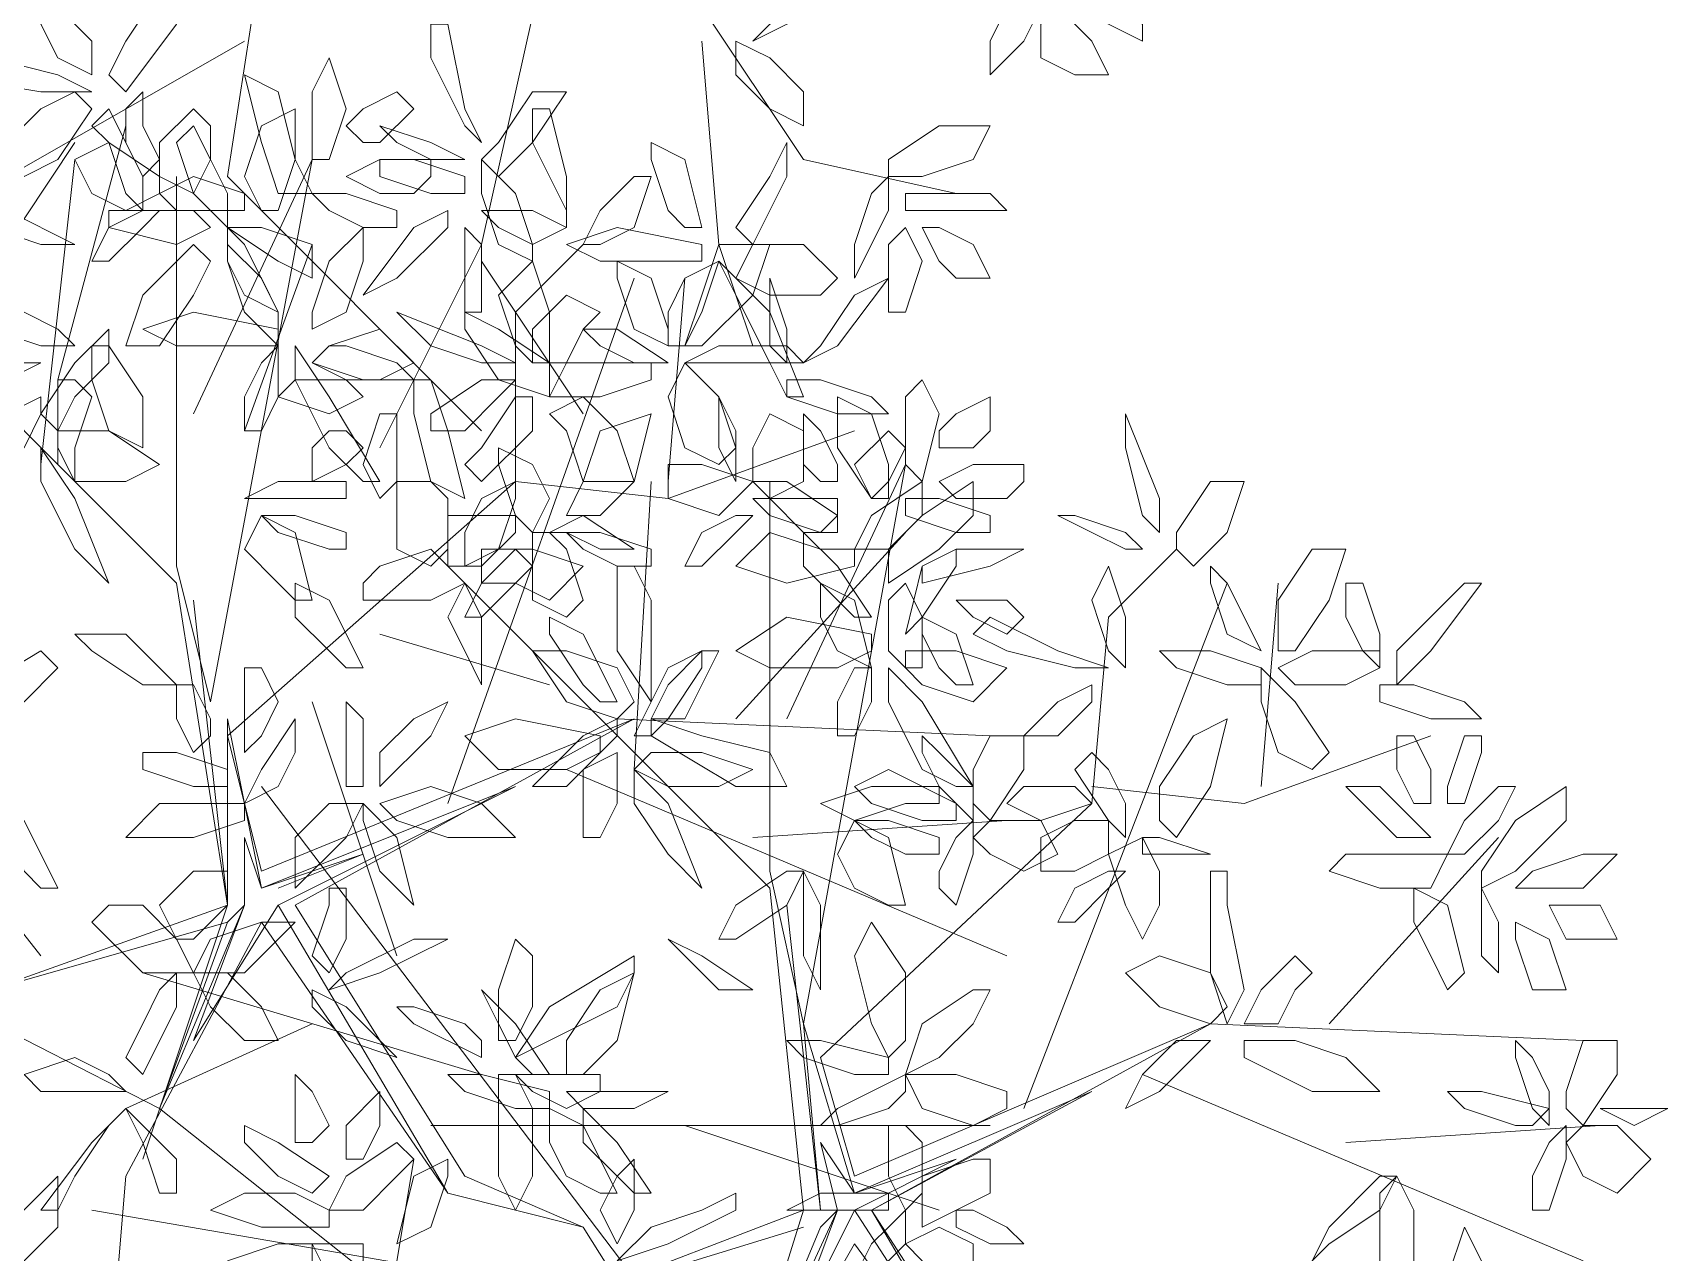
# Model space of a CAD drawing. Header units: millimetres. Extents: x 2364 to 2508, y 1551 to 1771.
# Drawn here: x 2441.995 to 2444.706, y 1616.705 to 1618.738 of the extents above; entities that cross this region are included whole.
import ezdxf

# ---------------------------------------------------------------- set-up
doc = ezdxf.new("R2010")
doc.units = ezdxf.units.MM
doc.layers.add('PDF_0', color=7, linetype='Continuous')
doc.layers.add('PDF_CVL_CUADCON_TIT', color=7, linetype='Continuous')

msp = doc.modelspace()

# ---------------------------------------------------------------- linework, layer by layer
at = {"layer": 'PDF_0', "lineweight": 9}
for points in [[(2443.5345, 1618.4701), (2443.2803, 1618.5266), (2443.1109, 1618.7808), (2442.9132, 1618.809), (2442.6026, 1619.2608), (2442.3767, 1618.8655), (2442.5179, 1619.3173), (2442.1225, 1619.1761), (2441.3318, 1619.3173)], [(2442.8567, 1618.8937), (2442.7438, 1618.3854), (2442.5743, 1618.0465)], [(2442.3767, 1618.8655), (2442.3202, 1618.4984), (2442.7438, 1618.0748)], [(2442.3484, 1618.7243), (2441.7554, 1618.3854)], [(2443.1109, 1618.7243), (2443.1391, 1618.3854), (2443.1956, 1618.216)], [(2442.1507, 1618.5831), (2442.0378, 1618.1595)], [(2442.066, 1618.5549), (2441.8966, 1618.3007)], [(2442.0095, 1618.0183), (2442.066, 1618.5266)], [(2442.2637, 1618.103), (2442.4614, 1618.5266), (2442.2919, 1617.6229), (2442.2355, 1617.8489), (2442.2355, 1618.4984)], [(2442.4614, 1618.3854), (2442.3484, 1618.0748)], [(2442.9132, 1618.3854), (2442.8003, 1618.2725), (2442.8003, 1617.9901), (2443.0544, 1617.9618), (2443.365, 1618.0748)], [(2442.7438, 1618.3572), (2442.9132, 1618.103)], [(2442.179, 1616.8605), (2442.3202, 1617.2841), (2442.2355, 1617.8206), (2441.7271, 1618.3289)], [(2442.6873, 1617.4535), (2442.9979, 1618.3289)], [(2443.0544, 1617.9901), (2443.0826, 1618.3289)], [(2443.2521, 1617.5947), (2443.4498, 1618.0183), (2443.2803, 1617.0864), (2443.2238, 1617.3406), (2443.2238, 1617.9901)], [(2442.0095, 1617.1994), (2441.3883, 1617.9901)], [(2442.8003, 1617.9901), (2442.3202, 1617.5665), (2442.3767, 1617.3406), (2442.9979, 1617.5947), (2442.4331, 1617.2841), (2442.7155, 1616.8322), (2442.9132, 1616.7475)], [(2442.9979, 1617.51), (2443.0262, 1617.9901)], [(2443.1674, 1617.5947), (2443.4498, 1617.9053)], [(2443.2521, 1617.2841), (2443.3086, 1616.7758), (2443.2803, 1617.0864), (2443.365, 1616.804), (2443.7604, 1616.9734), (2443.3933, 1616.7758), (2443.9581, 1617.0864), (2443.365, 1616.8322), (2443.3086, 1617.0299), (2443.7604, 1617.4535), (2443.7886, 1617.7641), (2443.9016, 1617.8771)], [(2444.297, 1615.9286), (2444.0428, 1615.985), (2443.8734, 1616.2392), (2443.6757, 1616.2957), (2443.365, 1616.7193), (2443.1391, 1616.3239), (2443.2803, 1616.7758), (2443.2238, 1617.3123), (2442.7155, 1617.8206)], [(2443.6474, 1616.9452), (2443.9863, 1617.8206)], [(2444.0428, 1617.4818), (2444.071, 1617.8206)], [(2442.2637, 1617.7924), (2442.3202, 1617.2841), (2442.3202, 1617.5947), (2442.3767, 1617.3123), (2442.8003, 1617.4818), (2442.4049, 1617.2841), (2442.2637, 1617.0582), (2442.3484, 1617.2841), (2442.2072, 1616.9452), (2442.3202, 1617.2558), (2442.3484, 1617.2841), (2442.3484, 1617.397), (2442.3767, 1617.3123), (2442.5461, 1617.3688), (2442.4049, 1617.3123)], [(2442.8567, 1617.6512), (2442.5743, 1617.7359)], [(2442.6026, 1617.1994), (2442.4614, 1617.6229)], [(2442.9697, 1617.5947), (2443.591, 1617.5665)], [(2443.7604, 1617.4818), (2444.0146, 1617.4535), (2444.3252, 1617.5665)], [(2442.885, 1617.51), (2443.6192, 1617.1994)], [(2442.9979, 1616.6628), (2442.3767, 1617.4818)], [(2443.1956, 1617.397), (2443.6192, 1617.4253)], [(2444.1558, 1617.0864), (2444.4382, 1617.397)], [(2442.3202, 1617.2558), (2441.9248, 1617.1429), (2442.3202, 1617.2841)], [(2442.4049, 1617.2841), (2442.6873, 1616.804), (2442.4049, 1617.2841)], [(2443.3086, 1616.4369), (2443.0544, 1616.5216), (2442.9132, 1616.7475), (2442.6873, 1616.804), (2442.3767, 1617.2558), (2442.1507, 1616.8322), (2442.1225, 1616.4934), (2442.5461, 1616.0415)], [(2442.7438, 1617.0017), (2442.179, 1617.1711)], [(2442.4614, 1617.0864), (2442.1507, 1616.9452)], [(2443.9581, 1617.0864), (2444.5794, 1617.0582)], [(2443.8451, 1617.0017), (2444.5794, 1616.691)], [(2442.6591, 1616.917), (2443.591, 1616.917)], [(2443.0826, 1616.917), (2443.5062, 1616.7758)], [(2444.184, 1616.8887), (2444.6076, 1616.917)], [(2443.365, 1616.7758), (2443.2521, 1616.5498), (2443.3368, 1616.7758), (2443.1674, 1616.4086), (2443.3086, 1616.7475), (2443.3368, 1616.7758), (2443.3086, 1616.8887), (2443.365, 1616.804), (2443.5345, 1616.8605), (2443.365, 1616.7758), (2443.6757, 1616.2957), (2443.3933, 1616.7758), (2443.7039, 1616.2957), (2443.8734, 1616.2392)], [(2442.6308, 1616.8605), (2442.5461, 1616.3522), (2442.3484, 1616.0415)], [(2442.0943, 1616.7758), (2442.9132, 1616.6346), (2442.4331, 1615.9003)], [(2443.2803, 1616.7475), (2442.9132, 1616.6346), (2443.2803, 1616.7758)]]:
    msp.add_lwpolyline(points, dxfattribs=at)
for points in [[(2442.1507, 1618.7243), (2442.2072, 1618.809), (2442.2637, 1618.8373), (2442.2355, 1618.7525), (2442.1507, 1618.6396), (2442.1225, 1618.6678)], [(2443.3086, 1618.809), (2443.3933, 1618.809), (2443.2521, 1618.7525), (2443.1956, 1618.7243), (2443.2238, 1618.7525)], [(2443.7322, 1618.809), (2443.7322, 1618.7808), (2443.7886, 1618.7525), (2443.8451, 1618.7243), (2443.8451, 1618.7525), (2443.7604, 1618.7808)], [(2442.0378, 1618.7808), (2442.0095, 1618.7525), (2442.0378, 1618.6961), (2442.0943, 1618.6678), (2442.0943, 1618.7243), (2442.066, 1618.7525)], [(2443.591, 1618.7243), (2443.6192, 1618.7808), (2443.6757, 1618.7808), (2443.6474, 1618.7243), (2443.591, 1618.6678), (2443.591, 1618.6961)], [(2443.6757, 1618.7525), (2443.7039, 1618.7808), (2443.7604, 1618.7243), (2443.7886, 1618.6678), (2443.7322, 1618.6678), (2443.6757, 1618.6961)], [(2442.6591, 1618.6961), (2442.7155, 1618.5831), (2442.7438, 1618.5549), (2442.7155, 1618.6113), (2442.6873, 1618.7525), (2442.6591, 1618.7525)], [(2443.1674, 1618.7243), (2443.1674, 1618.6678), (2443.2238, 1618.6113), (2443.2803, 1618.5831), (2443.2803, 1618.6396), (2443.2238, 1618.6961)], [(2441.9248, 1618.6961), (2441.8401, 1618.6678), (2442.0095, 1618.6396), (2442.0943, 1618.6396), (2442.0378, 1618.6678)], [(2442.4614, 1618.5831), (2442.4614, 1618.6396), (2442.4896, 1618.6961), (2442.5179, 1618.6113), (2442.4896, 1618.5266), (2442.4614, 1618.5266)], [(2442.4614, 1618.4701), (2442.4049, 1618.4701), (2442.3767, 1618.5549), (2442.3484, 1618.6678), (2442.4049, 1618.6396), (2442.4331, 1618.5266)], [(2442.066, 1618.6396), (2442.0943, 1618.6113), (2442.0378, 1618.5266), (2441.9813, 1618.4984), (2441.9531, 1618.5549), (2442.0095, 1618.6113)], [(2442.179, 1618.4984), (2442.2072, 1618.5266), (2442.179, 1618.5831), (2442.179, 1618.6396), (2442.1507, 1618.6113), (2442.1507, 1618.5549)], [(2442.5461, 1618.5549), (2442.5179, 1618.5831), (2442.5461, 1618.6113), (2442.6026, 1618.6396), (2442.6308, 1618.6113), (2442.5743, 1618.5549)], [(2442.7438, 1618.5266), (2442.772, 1618.4984), (2442.8285, 1618.5549), (2442.885, 1618.6396), (2442.8285, 1618.6396), (2442.772, 1618.5549)], [(2442.1225, 1618.5549), (2442.1507, 1618.4701), (2442.179, 1618.4419), (2442.179, 1618.4984), (2442.1225, 1618.6113), (2442.0943, 1618.5831)], [(2442.2637, 1618.4701), (2442.2072, 1618.4984), (2442.2072, 1618.5549), (2442.2637, 1618.6113), (2442.2919, 1618.5831), (2442.2919, 1618.5266)], [(2442.3484, 1618.4984), (2442.3767, 1618.5831), (2442.4331, 1618.6113), (2442.4331, 1618.5266), (2442.4049, 1618.4419), (2442.3767, 1618.4419)], [(2442.8285, 1618.5549), (2442.885, 1618.4419), (2442.885, 1618.4137), (2442.885, 1618.4984), (2442.8567, 1618.6113), (2442.8285, 1618.6113)], [(2442.2919, 1618.5266), (2442.3202, 1618.4701), (2442.3202, 1618.4137), (2442.2637, 1618.4701), (2442.2355, 1618.5549), (2442.2637, 1618.5831)], [(2442.6026, 1618.5549), (2442.5743, 1618.5831), (2442.6591, 1618.5549), (2442.7155, 1618.5266), (2442.6591, 1618.5266)], [(2443.4215, 1618.4984), (2443.4215, 1618.5266), (2443.5062, 1618.5831), (2443.591, 1618.5831), (2443.5627, 1618.5266), (2443.478, 1618.4984)], [(2442.1507, 1618.4419), (2442.0943, 1618.4701), (2442.066, 1618.5266), (2442.1225, 1618.5549), (2442.2072, 1618.4984), (2442.2072, 1618.4701)], [(2443.0544, 1618.4419), (2443.0262, 1618.5266), (2443.0262, 1618.5549), (2443.0826, 1618.5266), (2443.1109, 1618.4137), (2443.0826, 1618.4137)], [(2443.2238, 1618.4419), (2443.2521, 1618.4984), (2443.2521, 1618.5549), (2443.2238, 1618.4984), (2443.1674, 1618.4137), (2443.1956, 1618.3854)], [(2442.6308, 1618.4701), (2442.5743, 1618.4701), (2442.5179, 1618.4984), (2442.5743, 1618.5266), (2442.6591, 1618.5266), (2442.6591, 1618.4984)], [(2442.7155, 1618.4701), (2442.7155, 1618.4984), (2442.6308, 1618.5266), (2442.5743, 1618.5266), (2442.5743, 1618.4984), (2442.6591, 1618.4701)], [(2442.772, 1618.3854), (2442.7438, 1618.4701), (2442.7438, 1618.5266), (2442.8003, 1618.4701), (2442.8285, 1618.3854), (2442.8285, 1618.3572)], [(2442.3202, 1618.4419), (2442.2355, 1618.4419), (2442.2072, 1618.4701), (2442.2637, 1618.4984), (2442.3484, 1618.4701), (2442.3484, 1618.4419)], [(2442.9132, 1618.3854), (2442.9415, 1618.3854), (2442.9979, 1618.4137), (2443.0262, 1618.4984), (2442.9979, 1618.4984), (2442.9415, 1618.4419)], [(2443.365, 1618.3854), (2443.3933, 1618.4701), (2443.4215, 1618.4984), (2443.4215, 1618.4419), (2443.365, 1618.3289), (2443.365, 1618.3572)], [(2442.5461, 1618.4137), (2442.4896, 1618.4419), (2442.4614, 1618.4701), (2442.5179, 1618.4701), (2442.6026, 1618.4419), (2442.6026, 1618.4137)], [(2443.5062, 1618.4701), (2443.591, 1618.4701), (2443.6192, 1618.4419), (2443.5627, 1618.4419), (2443.4498, 1618.4419), (2443.4498, 1618.4701)], [(2442.0095, 1618.3854), (2441.9248, 1618.4137), (2441.8966, 1618.4419), (2441.9531, 1618.4419), (2442.066, 1618.3854), (2442.0378, 1618.3854)], [(2442.1225, 1618.4137), (2442.179, 1618.4419), (2442.2072, 1618.4419), (2442.179, 1618.4137), (2442.1225, 1618.3572), (2442.0943, 1618.3572)], [(2442.179, 1618.4419), (2442.2637, 1618.4419), (2442.2919, 1618.4137), (2442.2355, 1618.3854), (2442.1225, 1618.4137), (2442.1225, 1618.4419)], [(2442.6026, 1618.3289), (2442.5461, 1618.3007), (2442.6308, 1618.4137), (2442.6873, 1618.4419), (2442.6873, 1618.4137)], [(2442.772, 1618.4137), (2442.7438, 1618.4419), (2442.8285, 1618.4419), (2442.885, 1618.4137), (2442.8285, 1618.3854)], [(2442.3767, 1618.4137), (2442.3202, 1618.4137), (2442.4049, 1618.3572), (2442.4614, 1618.3289), (2442.4614, 1618.3854)], [(2442.3484, 1618.3007), (2442.4049, 1618.2725), (2442.3484, 1618.3854), (2442.3202, 1618.4137), (2442.3202, 1618.3572)], [(2442.5179, 1618.2725), (2442.5461, 1618.3572), (2442.5461, 1618.4137), (2442.4896, 1618.3572), (2442.4614, 1618.2725), (2442.4614, 1618.2442)], [(2442.7438, 1618.3289), (2442.7438, 1618.3854), (2442.7155, 1618.4137), (2442.7155, 1618.3854), (2442.7155, 1618.2725), (2442.7438, 1618.2725)], [(2443.0544, 1618.3572), (2442.9415, 1618.3572), (2442.885, 1618.3854), (2442.9697, 1618.4137), (2443.1109, 1618.3854), (2443.1109, 1618.3572)], [(2443.4215, 1618.3007), (2443.4215, 1618.3854), (2443.4498, 1618.4137), (2443.478, 1618.3572), (2443.4498, 1618.2725), (2443.4215, 1618.2725)], [(2443.478, 1618.4137), (2443.5062, 1618.4137), (2443.5627, 1618.3854), (2443.591, 1618.3289), (2443.5345, 1618.3289), (2443.5062, 1618.3572)], [(2442.2919, 1618.3572), (2442.2637, 1618.3854), (2442.179, 1618.3007), (2442.1507, 1618.216), (2442.2072, 1618.216), (2442.2637, 1618.3007)], [(2442.3767, 1618.3289), (2442.4049, 1618.2725), (2442.4049, 1618.216), (2442.3484, 1618.2725), (2442.3202, 1618.3572), (2442.3202, 1618.3854)], [(2443.0826, 1618.216), (2443.1109, 1618.216), (2443.1956, 1618.3007), (2443.2238, 1618.3854), (2443.1391, 1618.3854), (2443.1109, 1618.3007)], [(2443.1674, 1618.3289), (2443.1956, 1618.3854), (2443.2803, 1618.3854), (2443.3368, 1618.3289), (2443.3086, 1618.3007), (2443.2238, 1618.3007)], [(2442.8285, 1618.1877), (2442.8567, 1618.1877), (2442.8567, 1618.2725), (2442.8285, 1618.3572), (2442.772, 1618.3007), (2442.8003, 1618.216)], [(2442.9979, 1618.2442), (2442.9697, 1618.3289), (2442.9697, 1618.3572), (2443.0262, 1618.3289), (2443.0544, 1618.2442), (2443.0544, 1618.216)], [(2443.0544, 1618.216), (2443.0826, 1618.216), (2443.1109, 1618.2725), (2443.1391, 1618.3572), (2443.0826, 1618.3289), (2443.0544, 1618.2725)], [(2443.2238, 1618.1877), (2443.1674, 1618.3007), (2443.1391, 1618.3572), (2443.2238, 1618.2725), (2443.2803, 1618.1313), (2443.2521, 1618.1313)], [(2443.2238, 1618.3007), (2443.2238, 1618.3289), (2443.2521, 1618.2442), (2443.2521, 1618.1877), (2443.2238, 1618.216)], [(2443.365, 1618.3007), (2443.4215, 1618.3289), (2443.3368, 1618.216), (2443.2803, 1618.1877), (2443.3086, 1618.216)], [(2442.9132, 1618.2442), (2442.885, 1618.1877), (2442.8285, 1618.1877), (2442.8285, 1618.2442), (2442.885, 1618.3007), (2442.9415, 1618.2725)], [(2441.9813, 1618.2725), (2441.9248, 1618.2442), (2442.0095, 1618.216), (2442.066, 1618.216), (2442.0378, 1618.2442)], [(2442.3484, 1618.216), (2442.2355, 1618.216), (2442.179, 1618.2442), (2442.2637, 1618.2725), (2442.4049, 1618.2442), (2442.4049, 1618.216)], [(2442.6591, 1618.216), (2442.6026, 1618.2725), (2442.7438, 1618.216), (2442.8003, 1618.1877), (2442.7438, 1618.1877)], [(2442.772, 1618.2442), (2442.8567, 1618.1877), (2442.8567, 1618.1313), (2442.772, 1618.1595), (2442.7155, 1618.2442), (2442.7155, 1618.2725)], [(2442.066, 1618.1313), (2442.1225, 1618.1877), (2442.1225, 1618.2442), (2442.066, 1618.1877), (2442.0095, 1618.103), (2442.0378, 1618.0748)], [(2442.4614, 1618.1877), (2442.4896, 1618.216), (2442.5743, 1618.2442), (2442.6308, 1618.1877), (2442.5743, 1618.1595), (2442.5179, 1618.1595)], [(2442.9979, 1618.1877), (2443.0544, 1618.1877), (2442.9697, 1618.2442), (2442.9132, 1618.2442), (2442.9415, 1618.216)], [(2442.0943, 1618.216), (2442.1225, 1618.216), (2442.179, 1618.1313), (2442.179, 1618.0465), (2442.1225, 1618.0748), (2442.0943, 1618.1595)], [(2442.3484, 1618.0748), (2442.3767, 1618.0748), (2442.4049, 1618.1313), (2442.4049, 1618.216), (2442.3767, 1618.1877), (2442.3484, 1618.1313)], [(2442.4896, 1618.0465), (2442.4331, 1618.1595), (2442.4331, 1618.216), (2442.4896, 1618.1313), (2442.5743, 1617.9901), (2442.5461, 1617.9901)], [(2442.5179, 1618.216), (2442.6026, 1618.1877), (2442.6308, 1618.1595), (2442.5461, 1618.1595), (2442.4614, 1618.1877), (2442.4896, 1618.216)], [(2443.2238, 1618.1877), (2443.1109, 1618.1877), (2443.0826, 1618.1877), (2443.1391, 1618.216), (2443.2521, 1618.216), (2443.2803, 1618.1877)], [(2441.8966, 1618.1877), (2441.9813, 1618.1877), (2442.0095, 1618.1877), (2441.9531, 1618.1595), (2441.8683, 1618.1313), (2441.8683, 1618.1595)], [(2443.0262, 1618.1877), (2443.0262, 1618.1595), (2442.9415, 1618.1313), (2442.8567, 1618.1313), (2442.885, 1618.1877), (2442.9697, 1618.1877)], [(2443.0826, 1618.0465), (2443.0544, 1618.1313), (2443.0826, 1618.1877), (2443.1391, 1618.1313), (2443.1674, 1618.0465), (2443.1391, 1618.0183)], [(2442.0943, 1618.1313), (2442.066, 1618.0465), (2442.066, 1617.9901), (2442.0378, 1618.0465), (2442.0378, 1618.1595), (2442.066, 1618.1595)], [(2442.4331, 1618.1595), (2442.4049, 1618.1313), (2442.4896, 1618.103), (2442.5461, 1618.1313), (2442.5179, 1618.1595)], [(2442.6308, 1618.1595), (2442.6591, 1618.1595), (2442.6873, 1618.0748), (2442.7155, 1617.9618), (2442.6591, 1617.9901), (2442.6308, 1618.103)], [(2442.7155, 1618.0748), (2442.772, 1618.1313), (2442.8003, 1618.1595), (2442.7438, 1618.1595), (2442.6591, 1618.103), (2442.6591, 1618.0748)], [(2443.2521, 1618.1595), (2443.2521, 1618.1313), (2443.3368, 1618.103), (2443.4215, 1618.103), (2443.3933, 1618.1313), (2443.3086, 1618.1595)], [(2443.4498, 1618.0465), (2443.4498, 1618.1313), (2443.478, 1618.1595), (2443.5062, 1618.103), (2443.478, 1617.9901), (2443.4498, 1618.0183)], [(2442.0095, 1618.1313), (2442.0095, 1618.103), (2441.9813, 1618.0465), (2441.9248, 1618.0183), (2441.9248, 1618.0748), (2441.9531, 1618.103)], [(2442.7438, 1618.0465), (2442.8003, 1618.1313), (2442.8285, 1618.1313), (2442.8285, 1618.0748), (2442.7438, 1617.9901), (2442.7155, 1618.0183)], [(2442.8567, 1618.103), (2442.9132, 1618.1313), (2442.9697, 1618.0748), (2442.9979, 1617.9901), (2442.9132, 1617.9901), (2442.885, 1618.0748)], [(2443.1674, 1617.9901), (2443.1674, 1618.0183), (2443.1674, 1618.0748), (2443.1391, 1618.1313), (2443.1391, 1618.103), (2443.1391, 1618.0465)], [(2443.4215, 1617.9618), (2443.3933, 1617.9618), (2443.3368, 1618.0465), (2443.3368, 1618.1313), (2443.3933, 1618.103), (2443.4215, 1618.0183)], [(2443.5062, 1618.0465), (2443.5062, 1618.0748), (2443.5345, 1618.103), (2443.591, 1618.1313), (2443.591, 1618.0748), (2443.5627, 1618.0465)], [(2442.6026, 1618.0748), (2442.6026, 1617.9901), (2442.5743, 1617.9618), (2442.5461, 1618.0183), (2442.5743, 1618.103), (2442.6026, 1618.103)], [(2442.885, 1617.9336), (2442.9415, 1617.9336), (2442.9979, 1617.9901), (2443.0262, 1618.103), (2442.9415, 1618.0748), (2442.9132, 1617.9901)], [(2443.2238, 1617.9618), (2443.1956, 1617.9901), (2443.1956, 1618.0465), (2443.2238, 1618.103), (2443.2803, 1618.0748), (2443.2803, 1617.9901)], [(2443.3368, 1617.9901), (2443.3086, 1617.9901), (2443.2803, 1618.0183), (2443.2803, 1618.103), (2443.3086, 1618.0748), (2443.3368, 1618.0183)], [(2443.8169, 1618.0465), (2443.8169, 1618.103), (2443.8734, 1617.9618), (2443.8734, 1617.9053), (2443.8451, 1617.9336)], [(2442.0378, 1618.0183), (2442.0378, 1618.0748), (2442.1225, 1618.0748), (2442.2072, 1618.0183), (2442.1507, 1617.9901), (2442.066, 1617.9901)], [(2442.5179, 1618.0748), (2442.5461, 1618.0465), (2442.5179, 1618.0183), (2442.4614, 1617.9901), (2442.4614, 1618.0465), (2442.4896, 1618.0748)], [(2443.4498, 1618.0465), (2443.4215, 1618.0748), (2443.365, 1618.0183), (2443.3933, 1617.9618), (2443.4215, 1617.9901)], [(2442.066, 1617.8771), (2442.1225, 1617.8206), (2442.066, 1617.9618), (2442.0095, 1618.0465), (2442.0095, 1617.9901)], [(2442.8285, 1618.0183), (2442.8567, 1617.9618), (2442.8285, 1617.9053), (2442.8003, 1617.9336), (2442.772, 1618.0183), (2442.772, 1618.0465)], [(2443.1391, 1617.9336), (2443.0544, 1617.9618), (2443.0544, 1618.0183), (2443.1109, 1618.0183), (2443.1956, 1617.9901), (2443.1674, 1617.9618)], [(2443.6192, 1617.9618), (2443.5345, 1617.9618), (2443.5062, 1617.9901), (2443.5627, 1618.0183), (2443.6474, 1618.0183), (2443.6474, 1617.9901)], [(2442.4614, 1617.9618), (2442.3767, 1617.9618), (2442.3484, 1617.9618), (2442.4049, 1617.9901), (2442.5179, 1617.9901), (2442.5179, 1617.9618)], [(2442.6873, 1617.9618), (2442.6873, 1617.8771), (2442.6591, 1617.8489), (2442.6026, 1617.8771), (2442.6026, 1617.9901), (2442.6591, 1617.9901)], [(2442.8003, 1617.9901), (2442.8003, 1617.9618), (2442.772, 1617.8771), (2442.7155, 1617.8489), (2442.7155, 1617.9053), (2442.7438, 1617.9618)], [(2443.2803, 1617.9053), (2443.2238, 1617.9618), (2443.1956, 1617.9901), (2443.2521, 1617.9901), (2443.3368, 1617.9336), (2443.3368, 1617.9053)], [(2443.478, 1617.9336), (2443.478, 1617.9901), (2443.3933, 1617.9336), (2443.365, 1617.8771), (2443.4215, 1617.8771)], [(2443.4215, 1617.8206), (2443.4215, 1617.8771), (2443.478, 1617.9336), (2443.5627, 1617.9901), (2443.5627, 1617.9336), (2443.5062, 1617.8771)], [(2443.9016, 1617.8771), (2443.9298, 1617.8489), (2443.9863, 1617.9053), (2444.0146, 1617.9901), (2443.9581, 1617.9901), (2443.9016, 1617.9053)], [(2443.3086, 1617.9053), (2443.2238, 1617.9336), (2443.1956, 1617.9618), (2443.2521, 1617.9618), (2443.3368, 1617.9618), (2443.3368, 1617.9336)], [(2443.5345, 1617.9053), (2443.4498, 1617.9336), (2443.4498, 1617.9618), (2443.5062, 1617.9618), (2443.591, 1617.9336), (2443.591, 1617.9053)], [(2442.4049, 1617.8206), (2442.3484, 1617.8771), (2442.3767, 1617.9336), (2442.4331, 1617.9053), (2442.4614, 1617.7924), (2442.4331, 1617.7924)], [(2442.4896, 1617.8771), (2442.4049, 1617.9053), (2442.3767, 1617.9336), (2442.4331, 1617.9336), (2442.5179, 1617.9053), (2442.5179, 1617.8771)], [(2442.8003, 1617.9336), (2442.8003, 1617.9053), (2442.7438, 1617.8489), (2442.6873, 1617.8489), (2442.6873, 1617.9336), (2442.772, 1617.9336)], [(2442.9415, 1617.8771), (2442.885, 1617.9053), (2442.8567, 1617.9053), (2442.9132, 1617.9336), (2442.9979, 1617.8771), (2442.9697, 1617.8771)], [(2443.1109, 1617.9053), (2443.1674, 1617.9336), (2443.1956, 1617.9336), (2443.1674, 1617.9053), (2443.1109, 1617.8489), (2443.0826, 1617.8489)], [(2443.7604, 1617.9053), (2443.8169, 1617.8771), (2443.8451, 1617.8771), (2443.8169, 1617.9053), (2443.7322, 1617.9336), (2443.7039, 1617.9336)], [(2442.885, 1617.8771), (2442.9132, 1617.7924), (2442.885, 1617.7641), (2442.8285, 1617.7924), (2442.8285, 1617.9053), (2442.8567, 1617.9053)], [(2442.9697, 1617.8489), (2442.9132, 1617.8771), (2442.885, 1617.9053), (2442.9415, 1617.9053), (2443.0262, 1617.8771), (2443.0262, 1617.8489)], [(2443.365, 1617.8771), (2443.365, 1617.8489), (2443.2521, 1617.8206), (2443.1674, 1617.8489), (2443.2238, 1617.9053), (2443.3086, 1617.8771)], [(2443.3368, 1617.7924), (2443.2803, 1617.8489), (2443.2803, 1617.9053), (2443.3368, 1617.8489), (2443.3933, 1617.7641), (2443.365, 1617.7641)], [(2442.5743, 1617.8489), (2442.6591, 1617.8771), (2442.7155, 1617.8206), (2442.6591, 1617.7924), (2442.5461, 1617.7924), (2442.5461, 1617.8206)], [(2442.8285, 1617.8489), (2442.8003, 1617.8771), (2442.7438, 1617.8206), (2442.7155, 1617.7641), (2442.7438, 1617.7641), (2442.8003, 1617.8206)], [(2442.7438, 1617.8206), (2442.7438, 1617.8771), (2442.8285, 1617.8771), (2442.9132, 1617.8489), (2442.8567, 1617.7924), (2442.8003, 1617.8206)], [(2443.478, 1617.7641), (2443.4498, 1617.7359), (2443.478, 1617.8489), (2443.5345, 1617.8771), (2443.5345, 1617.8489)], [(2443.5345, 1617.8771), (2443.6192, 1617.8771), (2443.6474, 1617.8771), (2443.591, 1617.8489), (2443.478, 1617.8206), (2443.478, 1617.8489)], [(2444.071, 1617.7077), (2444.0993, 1617.7077), (2444.1558, 1617.7924), (2444.184, 1617.8771), (2444.1275, 1617.8771), (2444.071, 1617.7924)], [(2443.0262, 1617.7924), (2443.0262, 1617.6794), (2443.0262, 1617.6229), (2442.9697, 1617.7077), (2442.9697, 1617.8489), (2442.9979, 1617.8489)], [(2443.8169, 1617.6794), (2443.8169, 1617.7641), (2443.7886, 1617.8489), (2443.7604, 1617.7924), (2443.7886, 1617.7077)], [(2443.9863, 1617.7359), (2444.0428, 1617.7077), (2443.9863, 1617.8206), (2443.9581, 1617.8489), (2443.9581, 1617.8206)], [(2442.4896, 1617.7077), (2442.4331, 1617.7641), (2442.4331, 1617.8206), (2442.4896, 1617.7924), (2442.5461, 1617.6794), (2442.5179, 1617.6794)], [(2442.7155, 1617.7077), (2442.7438, 1617.6512), (2442.7438, 1617.7641), (2442.7155, 1617.8206), (2442.6873, 1617.7641)], [(2443.3368, 1617.7077), (2443.3933, 1617.6794), (2443.365, 1617.7924), (2443.3086, 1617.8206), (2443.3086, 1617.7641)], [(2443.4215, 1617.7077), (2443.4215, 1617.7924), (2443.4498, 1617.8206), (2443.478, 1617.7641), (2443.478, 1617.6794), (2443.4498, 1617.6794)], [(2444.184, 1617.7641), (2444.2122, 1617.7077), (2444.2405, 1617.6794), (2444.2405, 1617.7359), (2444.2122, 1617.8206), (2444.184, 1617.8206)], [(2444.3534, 1617.7924), (2444.2687, 1617.7077), (2444.2687, 1617.6512), (2444.3252, 1617.7077), (2444.4099, 1617.8206), (2444.3817, 1617.8206)], [(2443.5345, 1617.7924), (2443.5627, 1617.7924), (2443.6192, 1617.7924), (2443.6474, 1617.7641), (2443.6192, 1617.7359), (2443.5627, 1617.7641)], [(2442.9132, 1617.6512), (2442.8567, 1617.7359), (2442.8567, 1617.7641), (2442.9132, 1617.7359), (2442.9697, 1617.6229), (2442.9415, 1617.6229)], [(2443.3368, 1617.6794), (2443.2238, 1617.6794), (2443.1674, 1617.7077), (2443.2521, 1617.7641), (2443.3933, 1617.7359), (2443.3933, 1617.7077)], [(2443.5062, 1617.6794), (2443.478, 1617.7359), (2443.478, 1617.7641), (2443.5345, 1617.7359), (2443.5627, 1617.6512), (2443.5345, 1617.6512)], [(2443.6192, 1617.7077), (2443.7322, 1617.6794), (2443.7886, 1617.6794), (2443.7039, 1617.7077), (2443.591, 1617.7641), (2443.5627, 1617.7359)], [(2442.179, 1617.6512), (2442.0943, 1617.7077), (2442.066, 1617.7359), (2442.1507, 1617.7359), (2442.2355, 1617.6512), (2442.2072, 1617.6512)], [(2441.9813, 1617.6229), (2441.8683, 1617.5665), (2441.8119, 1617.5382), (2441.8683, 1617.6229), (2442.0095, 1617.7077), (2442.0378, 1617.6794)], [(2442.9979, 1617.6229), (2442.9697, 1617.5947), (2442.885, 1617.6229), (2442.8285, 1617.7077), (2442.885, 1617.7077), (2442.9697, 1617.6794)], [(2443.0544, 1617.5947), (2443.1109, 1617.6794), (2443.1109, 1617.7077), (2443.0544, 1617.6794), (2442.9979, 1617.5665), (2443.0262, 1617.5665)], [(2443.1391, 1617.7077), (2443.1109, 1617.7077), (2443.0544, 1617.6512), (2443.0262, 1617.5947), (2443.0826, 1617.5947), (2443.1109, 1617.6512)], [(2443.4498, 1617.6794), (2443.4498, 1617.7077), (2443.5345, 1617.7077), (2443.6192, 1617.6794), (2443.5627, 1617.6229), (2443.478, 1617.6512)], [(2443.9863, 1617.6512), (2443.9016, 1617.6794), (2443.8734, 1617.7077), (2443.9581, 1617.7077), (2444.0428, 1617.6794), (2444.0428, 1617.6512)], [(2444.184, 1617.6512), (2444.0993, 1617.6512), (2444.071, 1617.6794), (2444.1275, 1617.7077), (2444.2405, 1617.7077), (2444.2405, 1617.6794)], [(2442.4049, 1617.6229), (2442.3767, 1617.5665), (2442.3484, 1617.5382), (2442.3484, 1617.5947), (2442.3484, 1617.6794), (2442.3767, 1617.6794)], [(2443.3368, 1617.5665), (2443.365, 1617.5665), (2443.3933, 1617.6229), (2443.3933, 1617.6794), (2443.365, 1617.6794), (2443.3368, 1617.6229)], [(2443.478, 1617.51), (2443.4215, 1617.6229), (2443.4215, 1617.6794), (2443.478, 1617.6229), (2443.5627, 1617.4818), (2443.5345, 1617.4818)], [(2444.071, 1617.5382), (2444.0428, 1617.6229), (2444.0428, 1617.6794), (2444.0993, 1617.6229), (2444.1558, 1617.5382), (2444.1275, 1617.51)], [(2442.2919, 1617.5665), (2442.2637, 1617.5382), (2442.2355, 1617.5947), (2442.2355, 1617.6512), (2442.2637, 1617.6512), (2442.2919, 1617.5947)], [(2443.7039, 1617.5665), (2443.6474, 1617.5665), (2443.7039, 1617.6229), (2443.7604, 1617.6512), (2443.7604, 1617.6229)], [(2444.2405, 1617.6512), (2444.2405, 1617.6229), (2444.3252, 1617.5947), (2444.4099, 1617.5947), (2444.3817, 1617.6229), (2444.297, 1617.6512)], [(2442.5179, 1617.51), (2442.5179, 1617.5947), (2442.5179, 1617.6229), (2442.5461, 1617.5947), (2442.5461, 1617.4818), (2442.5179, 1617.4818)], [(2442.5743, 1617.5382), (2442.6308, 1617.5947), (2442.6873, 1617.6229), (2442.6591, 1617.5665), (2442.5743, 1617.4818), (2442.5743, 1617.51)], [(2442.4331, 1617.5382), (2442.4331, 1617.5947), (2442.3767, 1617.51), (2442.3484, 1617.4535), (2442.4049, 1617.4818)], [(2442.885, 1617.51), (2442.772, 1617.51), (2442.7155, 1617.5665), (2442.8003, 1617.5947), (2442.9415, 1617.5665), (2442.9415, 1617.5382)], [(2442.9132, 1617.5665), (2442.8567, 1617.51), (2442.8285, 1617.4818), (2442.885, 1617.4818), (2442.9697, 1617.5665), (2442.9697, 1617.5947)], [(2443.1109, 1617.5665), (2443.2238, 1617.5382), (2443.2521, 1617.4818), (2443.1674, 1617.4818), (2443.0262, 1617.5665), (2443.0262, 1617.5947)], [(2443.8734, 1617.4253), (2443.9016, 1617.397), (2443.9581, 1617.4818), (2443.9863, 1617.5947), (2443.9298, 1617.5665), (2443.8734, 1617.4818)], [(2443.5062, 1617.5382), (2443.5627, 1617.4818), (2443.5627, 1617.4253), (2443.5062, 1617.4818), (2443.478, 1617.5382), (2443.478, 1617.5665)], [(2443.5627, 1617.51), (2443.591, 1617.5665), (2443.6474, 1617.5665), (2443.6474, 1617.51), (2443.591, 1617.4253), (2443.5627, 1617.4535)], [(2444.3252, 1617.4535), (2444.297, 1617.4535), (2444.2687, 1617.51), (2444.2687, 1617.5665), (2444.297, 1617.5665), (2444.3252, 1617.51)], [(2444.4099, 1617.5382), (2444.3817, 1617.4535), (2444.3534, 1617.4535), (2444.3534, 1617.4818), (2444.3817, 1617.5665), (2444.4099, 1617.5665)], [(2442.2637, 1617.4818), (2442.179, 1617.51), (2442.179, 1617.5382), (2442.2355, 1617.5382), (2442.3202, 1617.51), (2442.3202, 1617.4818)], [(2442.9132, 1617.397), (2442.9415, 1617.397), (2442.9697, 1617.4535), (2442.9697, 1617.5382), (2442.9132, 1617.51), (2442.9132, 1617.4535)], [(2442.9979, 1617.51), (2443.0262, 1617.5382), (2443.1109, 1617.5382), (2443.1956, 1617.51), (2443.1391, 1617.4818), (2443.0544, 1617.4818)], [(2443.7886, 1617.51), (2443.8169, 1617.4535), (2443.8169, 1617.397), (2443.7886, 1617.4253), (2443.7322, 1617.51), (2443.7604, 1617.5382)], [(2443.0544, 1617.3688), (2443.1109, 1617.3123), (2443.0544, 1617.4535), (2442.9979, 1617.51), (2442.9979, 1617.4535)], [(2443.478, 1617.4253), (2443.3933, 1617.4535), (2443.365, 1617.4818), (2443.4215, 1617.51), (2443.5345, 1617.4535), (2443.5345, 1617.4253)], [(2442.5743, 1617.4535), (2442.6026, 1617.4253), (2442.6873, 1617.397), (2442.8003, 1617.397), (2442.7438, 1617.4535), (2442.6591, 1617.4818)], [(2443.4498, 1617.4535), (2443.365, 1617.4253), (2443.3086, 1617.4535), (2443.3933, 1617.4818), (2443.5062, 1617.4818), (2443.5062, 1617.4535)], [(2443.6192, 1617.4535), (2443.6757, 1617.4253), (2443.7604, 1617.4535), (2443.7322, 1617.4818), (2443.6474, 1617.4818)], [(2444.2687, 1617.397), (2444.3252, 1617.397), (2444.2405, 1617.4818), (2444.184, 1617.4818), (2444.2122, 1617.4535)], [(2444.4382, 1617.4253), (2444.3817, 1617.3688), (2444.3534, 1617.3688), (2444.3817, 1617.4253), (2444.4382, 1617.4818), (2444.4664, 1617.4818)], [(2444.4099, 1617.3123), (2444.4099, 1617.3406), (2444.4664, 1617.4253), (2444.5511, 1617.4818), (2444.5511, 1617.4253), (2444.4664, 1617.3406)], [(2441.9813, 1617.3406), (2441.9531, 1617.4253), (2441.9248, 1617.4535), (2441.9813, 1617.4253), (2442.0378, 1617.3123), (2442.0095, 1617.3123)], [(2442.3484, 1617.4535), (2442.3484, 1617.4253), (2442.2637, 1617.397), (2442.1507, 1617.397), (2442.2072, 1617.4535), (2442.2919, 1617.4535)], [(2442.4331, 1617.397), (2442.4896, 1617.4535), (2442.5461, 1617.4535), (2442.5179, 1617.397), (2442.4331, 1617.3123), (2442.4331, 1617.3406)], [(2442.5743, 1617.3406), (2442.6308, 1617.2841), (2442.6026, 1617.397), (2442.5461, 1617.4535), (2442.5461, 1617.4253)], [(2443.365, 1617.3123), (2443.3368, 1617.3688), (2443.365, 1617.4253), (2443.4215, 1617.397), (2443.4498, 1617.2841), (2443.4215, 1617.2841)], [(2443.4498, 1617.3688), (2443.3933, 1617.397), (2443.365, 1617.4253), (2443.4215, 1617.4253), (2443.5062, 1617.397), (2443.5062, 1617.3688)], [(2443.5062, 1617.3406), (2443.5345, 1617.397), (2443.5627, 1617.4253), (2443.5627, 1617.3688), (2443.5345, 1617.2841), (2443.5062, 1617.3123)], [(2443.5627, 1617.397), (2443.591, 1617.4253), (2443.6757, 1617.4253), (2443.7039, 1617.3688), (2443.6474, 1617.3406), (2443.591, 1617.3688)], [(2443.7886, 1617.4253), (2443.7886, 1617.3688), (2443.7322, 1617.3406), (2443.6757, 1617.3406), (2443.6757, 1617.397), (2443.7322, 1617.4253)], [(2443.8734, 1617.3406), (2443.8734, 1617.2841), (2443.8451, 1617.2276), (2443.8169, 1617.2841), (2443.7886, 1617.3688), (2443.8451, 1617.397)], [(2443.9298, 1617.3688), (2443.9581, 1617.3688), (2443.8734, 1617.397), (2443.8451, 1617.397), (2443.8451, 1617.3688)], [(2444.3534, 1617.3688), (2444.3252, 1617.3123), (2444.2405, 1617.3123), (2444.1558, 1617.3406), (2444.184, 1617.3688), (2444.297, 1617.3688)], [(2444.4946, 1617.3406), (2444.4664, 1617.3123), (2444.5794, 1617.3123), (2444.6358, 1617.3688), (2444.5794, 1617.3688)], [(2442.3202, 1617.2841), (2442.2637, 1617.2276), (2442.2355, 1617.2276), (2442.2072, 1617.2841), (2442.2637, 1617.3406), (2442.3202, 1617.3406)], [(2443.2521, 1617.2841), (2443.1674, 1617.2276), (2443.1391, 1617.2276), (2443.1674, 1617.2841), (2443.2521, 1617.3406), (2443.2803, 1617.3406)], [(2443.3086, 1617.2841), (2443.2803, 1617.3406), (2443.2803, 1617.1994), (2443.3086, 1617.1429), (2443.3086, 1617.1994)], [(2443.8169, 1617.3406), (2443.7886, 1617.3406), (2443.7322, 1617.3123), (2443.7039, 1617.2558), (2443.7322, 1617.2558), (2443.7886, 1617.3123)], [(2443.9863, 1617.2841), (2444.0146, 1617.1429), (2443.9863, 1617.0864), (2443.9581, 1617.1711), (2443.9581, 1617.3406), (2443.9863, 1617.3406)], [(2442.4896, 1617.2841), (2442.4614, 1617.1994), (2442.4896, 1617.1711), (2442.5179, 1617.2276), (2442.5179, 1617.3123), (2442.4896, 1617.3123)], [(2444.3252, 1617.1994), (2444.297, 1617.2558), (2444.297, 1617.3123), (2444.3534, 1617.2841), (2444.3817, 1617.1711), (2444.3534, 1617.1429)], [(2444.4099, 1617.1994), (2444.4382, 1617.1711), (2444.4382, 1617.2558), (2444.4099, 1617.3123), (2444.4099, 1617.2841)], [(2442.179, 1617.2841), (2442.2355, 1617.2276), (2442.2637, 1617.1711), (2442.179, 1617.1711), (2442.0943, 1617.2558), (2442.1225, 1617.2841)], [(2444.5229, 1617.2841), (2444.5511, 1617.2841), (2444.6076, 1617.2841), (2444.6358, 1617.2276), (2444.6076, 1617.2276), (2444.5511, 1617.2276)], [(2442.4331, 1617.2558), (2442.4049, 1617.2276), (2442.3484, 1617.1711), (2442.2637, 1617.1711), (2442.2919, 1617.2276), (2442.3767, 1617.2558)], [(2443.4215, 1617.0299), (2443.4498, 1617.0582), (2443.4498, 1617.1711), (2443.3933, 1617.2558), (2443.365, 1617.1994), (2443.3933, 1617.0864)], [(2444.4946, 1617.1429), (2444.4664, 1617.2276), (2444.4664, 1617.2558), (2444.5229, 1617.2276), (2444.5511, 1617.1429), (2444.5229, 1617.1429)], [(2442.6308, 1617.2276), (2442.6873, 1617.2276), (2442.5743, 1617.1711), (2442.4896, 1617.1429), (2442.5179, 1617.1711)], [(2442.8003, 1617.0582), (2442.772, 1617.0582), (2442.772, 1617.1429), (2442.8003, 1617.2276), (2442.8285, 1617.1994), (2442.8285, 1617.1146)], [(2443.1391, 1617.1429), (2443.1956, 1617.1429), (2443.1109, 1617.1994), (2443.0544, 1617.2276), (2443.0826, 1617.1994)], [(2442.9697, 1617.1146), (2442.8567, 1617.0582), (2442.8003, 1617.0299), (2442.8567, 1617.1146), (2442.9979, 1617.1994), (2442.9979, 1617.1711)], [(2443.9863, 1617.1146), (2443.9581, 1617.0864), (2443.8734, 1617.1146), (2443.8169, 1617.1711), (2443.8734, 1617.1994), (2443.9581, 1617.1711)], [(2444.1275, 1617.1711), (2444.0993, 1617.1994), (2444.0428, 1617.1429), (2444.0146, 1617.0864), (2444.071, 1617.0864), (2444.0993, 1617.1429)], [(2442.179, 1617.0864), (2442.2072, 1617.1429), (2442.2355, 1617.1711), (2442.2355, 1617.1146), (2442.179, 1617.0017), (2442.1507, 1617.0299)], [(2442.2637, 1617.1711), (2442.3202, 1617.1711), (2442.3767, 1617.1146), (2442.4049, 1617.0582), (2442.3484, 1617.0582), (2442.2919, 1617.1146)], [(2442.885, 1617.0017), (2442.9132, 1617.0017), (2442.9697, 1617.0582), (2442.9979, 1617.1711), (2442.9415, 1617.1429), (2442.885, 1617.0582)], [(2442.4614, 1617.1429), (2442.4614, 1617.1146), (2442.5179, 1617.0582), (2442.6026, 1617.0299), (2442.5743, 1617.0582), (2442.5179, 1617.1146)], [(2442.8003, 1617.0299), (2442.772, 1617.0864), (2442.7438, 1617.1429), (2442.8003, 1617.0864), (2442.8567, 1617.0017), (2442.8285, 1617.0017)], [(2443.5627, 1617.0864), (2443.5062, 1617.0299), (2443.4498, 1617.0017), (2443.478, 1617.0864), (2443.5627, 1617.1429), (2443.591, 1617.1429)], [(2442.7155, 1617.0864), (2442.6308, 1617.1146), (2442.6026, 1617.1146), (2442.6308, 1617.0864), (2442.7438, 1617.0299), (2442.7438, 1617.0582)], [(2443.365, 1617.0017), (2443.2803, 1617.0299), (2443.2521, 1617.0582), (2443.3086, 1617.0582), (2443.4215, 1617.0299), (2443.4215, 1617.0017)], [(2443.9016, 1617.0582), (2443.9581, 1617.0582), (2443.8734, 1616.9734), (2443.8169, 1616.9452), (2443.8451, 1617.0017)], [(2444.0993, 1617.0582), (2444.184, 1617.0299), (2444.2405, 1616.9734), (2444.1275, 1616.9734), (2444.0146, 1617.0299), (2444.0146, 1617.0582)], [(2444.4946, 1617.0299), (2444.5229, 1616.9734), (2444.5229, 1616.917), (2444.4946, 1616.9452), (2444.4664, 1617.0299), (2444.4664, 1617.0582)], [(2444.5511, 1616.9734), (2444.5794, 1617.0582), (2444.6358, 1617.0582), (2444.6358, 1617.0017), (2444.5794, 1616.917), (2444.5511, 1616.9452)], [(2442.1507, 1616.9734), (2442.1225, 1617.0017), (2442.066, 1617.0299), (2441.9813, 1617.0017), (2442.0095, 1616.9734), (2442.0943, 1616.9734)], [(2442.4614, 1616.8887), (2442.4331, 1616.8887), (2442.4331, 1616.9452), (2442.4331, 1617.0017), (2442.4614, 1616.9734), (2442.4896, 1616.917)], [(2442.8003, 1616.9452), (2442.7155, 1616.9734), (2442.6873, 1617.0017), (2442.7438, 1617.0017), (2442.8567, 1616.9734), (2442.8567, 1616.9452)], [(2442.8285, 1616.9452), (2442.8285, 1616.8322), (2442.8003, 1616.7758), (2442.772, 1616.8322), (2442.772, 1617.0017), (2442.8003, 1617.0017)], [(2442.9415, 1616.9734), (2442.9415, 1617.0017), (2442.885, 1617.0017), (2442.8003, 1617.0017), (2442.8285, 1616.9734), (2442.885, 1616.9452)], [(2443.4215, 1616.9452), (2443.3368, 1616.917), (2443.3086, 1616.917), (2443.3368, 1616.9452), (2443.4498, 1617.0017), (2443.4498, 1616.9734)], [(2443.5627, 1616.917), (2443.478, 1616.9452), (2443.4498, 1617.0017), (2443.5345, 1617.0017), (2443.6192, 1616.9734), (2443.6192, 1616.9452)], [(2442.5743, 1616.917), (2442.5743, 1616.9734), (2442.5179, 1616.917), (2442.5179, 1616.8605), (2442.5461, 1616.8605)], [(2442.9979, 1616.9452), (2443.0544, 1616.9734), (2442.9415, 1616.9734), (2442.885, 1616.9734), (2442.9132, 1616.9452)], [(2444.4664, 1616.917), (2444.3817, 1616.9452), (2444.3534, 1616.9734), (2444.4099, 1616.9734), (2444.5229, 1616.9452), (2444.4946, 1616.917)], [(2442.066, 1616.8322), (2442.1225, 1616.917), (2442.1507, 1616.9452), (2442.0943, 1616.8887), (2442.0095, 1616.7758), (2442.0378, 1616.7758)], [(2442.2355, 1616.8605), (2442.179, 1616.917), (2442.1507, 1616.9452), (2442.179, 1616.8887), (2442.2072, 1616.804), (2442.2355, 1616.804)], [(2442.885, 1616.8322), (2442.8567, 1616.8887), (2442.8567, 1616.9452), (2442.9132, 1616.917), (2442.9697, 1616.804), (2442.9415, 1616.804)], [(2442.9697, 1616.8322), (2442.9132, 1616.8887), (2442.9132, 1616.9452), (2442.9697, 1616.8887), (2443.0262, 1616.804), (2442.9979, 1616.804)], [(2444.6076, 1616.9452), (2444.6641, 1616.917), (2444.7205, 1616.9452), (2444.6923, 1616.9452), (2444.6358, 1616.9452)], [(2442.4049, 1616.8322), (2442.3484, 1616.8887), (2442.3484, 1616.917), (2442.4049, 1616.8887), (2442.4896, 1616.8322), (2442.4614, 1616.804)], [(2443.478, 1616.8887), (2443.478, 1616.804), (2443.4498, 1616.7758), (2443.4215, 1616.8322), (2443.4215, 1616.917), (2443.4498, 1616.917)], [(2444.4946, 1616.8322), (2444.5229, 1616.8887), (2444.5511, 1616.917), (2444.5511, 1616.8605), (2444.5229, 1616.7758), (2444.4946, 1616.7758)], [(2444.5511, 1616.8887), (2444.5794, 1616.917), (2444.6358, 1616.917), (2444.6923, 1616.8605), (2444.6358, 1616.804), (2444.5794, 1616.8322)], [(2442.6026, 1616.8322), (2442.5461, 1616.7758), (2442.4896, 1616.7758), (2442.5179, 1616.8322), (2442.6026, 1616.8887), (2442.6308, 1616.8605)], [(2442.6591, 1616.7475), (2442.6026, 1616.7193), (2442.6308, 1616.8322), (2442.6873, 1616.8605), (2442.6873, 1616.8322)], [(2442.9697, 1616.8322), (2442.9979, 1616.8605), (2442.9979, 1616.7758), (2442.9697, 1616.7193), (2442.9415, 1616.7758)], [(2443.478, 1616.8322), (2443.5627, 1616.8605), (2443.591, 1616.8605), (2443.591, 1616.804), (2443.478, 1616.7475), (2443.478, 1616.7758)], [(2441.9248, 1616.7193), (2441.9248, 1616.6346), (2442.0378, 1616.7475), (2442.0378, 1616.8322), (2442.0095, 1616.804)], [(2444.2405, 1616.7758), (2444.1558, 1616.7193), (2444.1275, 1616.691), (2444.1558, 1616.7475), (2444.2405, 1616.8322), (2444.2687, 1616.8322)], [(2444.297, 1616.7758), (2444.297, 1616.6628), (2444.2687, 1616.6346), (2444.2405, 1616.691), (2444.2405, 1616.804), (2444.2687, 1616.8322)], [(2442.4896, 1616.7758), (2442.4896, 1616.7475), (2442.3767, 1616.7475), (2442.2919, 1616.7758), (2442.3484, 1616.804), (2442.4331, 1616.804)], [(2443.1109, 1616.7758), (2443.0262, 1616.7475), (2442.9697, 1616.691), (2443.0544, 1616.7193), (2443.1674, 1616.7758), (2443.1674, 1616.804)], [(2443.3933, 1616.7758), (2443.2803, 1616.7758), (2443.2521, 1616.7758), (2443.3086, 1616.804), (2443.4215, 1616.804), (2443.4215, 1616.7758)], [(2443.3933, 1616.7193), (2443.4215, 1616.7475), (2443.4498, 1616.7758), (2443.4498, 1616.7193), (2443.3933, 1616.6628), (2443.365, 1616.6628)], [(2443.5345, 1616.7758), (2443.5345, 1616.7475), (2443.591, 1616.7193), (2443.6474, 1616.7193), (2443.6192, 1616.7475), (2443.5627, 1616.7758)], [(2443.4498, 1616.7193), (2443.5062, 1616.7475), (2443.5627, 1616.7193), (2443.5627, 1616.6346), (2443.5062, 1616.6346), (2443.478, 1616.691)], [(2444.4099, 1616.5216), (2444.4382, 1616.5498), (2444.4382, 1616.6346), (2444.3817, 1616.7475), (2444.3534, 1616.6628), (2444.3817, 1616.5781)], [(2442.4896, 1616.6628), (2442.3767, 1616.6628), (2442.3202, 1616.691), (2442.4049, 1616.7193), (2442.5461, 1616.7193), (2442.5461, 1616.691)], [(2442.4614, 1616.6628), (2442.4614, 1616.7193), (2442.5179, 1616.6063), (2442.5179, 1616.5216), (2442.4896, 1616.5781)]]:
    msp.add_lwpolyline(points, close=True, dxfattribs=at)
at = {"layer": 'PDF_CVL_CUADCON_TIT', "lineweight": 9}
msp.add_lwpolyline([(2427.3814, 1622.7626), (2427.8615, 1620.8423), (2428.8216, 1616.0415), (2429.217, 1616.1262), (2428.4545, 1619.3456), (2427.5791, 1623.5533), (2427.1272, 1624.937), (2427.7203, 1625.2759), (2429.81, 1623.7227), (2435.4015, 1619.0632), (2439.2421, 1615.8721), (2443.7886, 1613.9236), (2449.013, 1611.4949), (2450.1708, 1611.4949), (2445.1159, 1614.2342), (2444.2687, 1615.3073), (2442.2072, 1616.9452), (2438.6208, 1618.7808), (2438.0842, 1618.2442), (2431.815, 1622.819), (2428.7369, 1625.1912), (2427.4944, 1625.8124), (2426.5625, 1627.3374), (2422.1006, 1637.0236)], dxfattribs=at)

doc.saveas('drawing.dxf')
